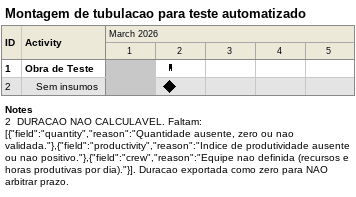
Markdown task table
Montagem de tubulacao para teste automatizado

| ID | Level | Task | Start | Finish |
|---|---|---|---|---|
| 1 | 1 | **Obra de Teste** | 2026-03-02 | 2026-03-02 |
| 2 | 2 | Sem insumos (milestone) | 2026-03-02 | 2026-03-02 |

Notes
- 2: DURACAO NAO CALCULAVEL. Faltam: [{"field":"quantity","reason":"Quantidade ausente, zero ou nao validada."},{"field":"productivity","reason":"Indice de produtividade ausente ou nao positivo."},{"field":"crew","reason":"Equipe nao definida (recursos e horas produtivas por dia)."}]. Duracao exportada como zero para NAO arbitrar prazo.
